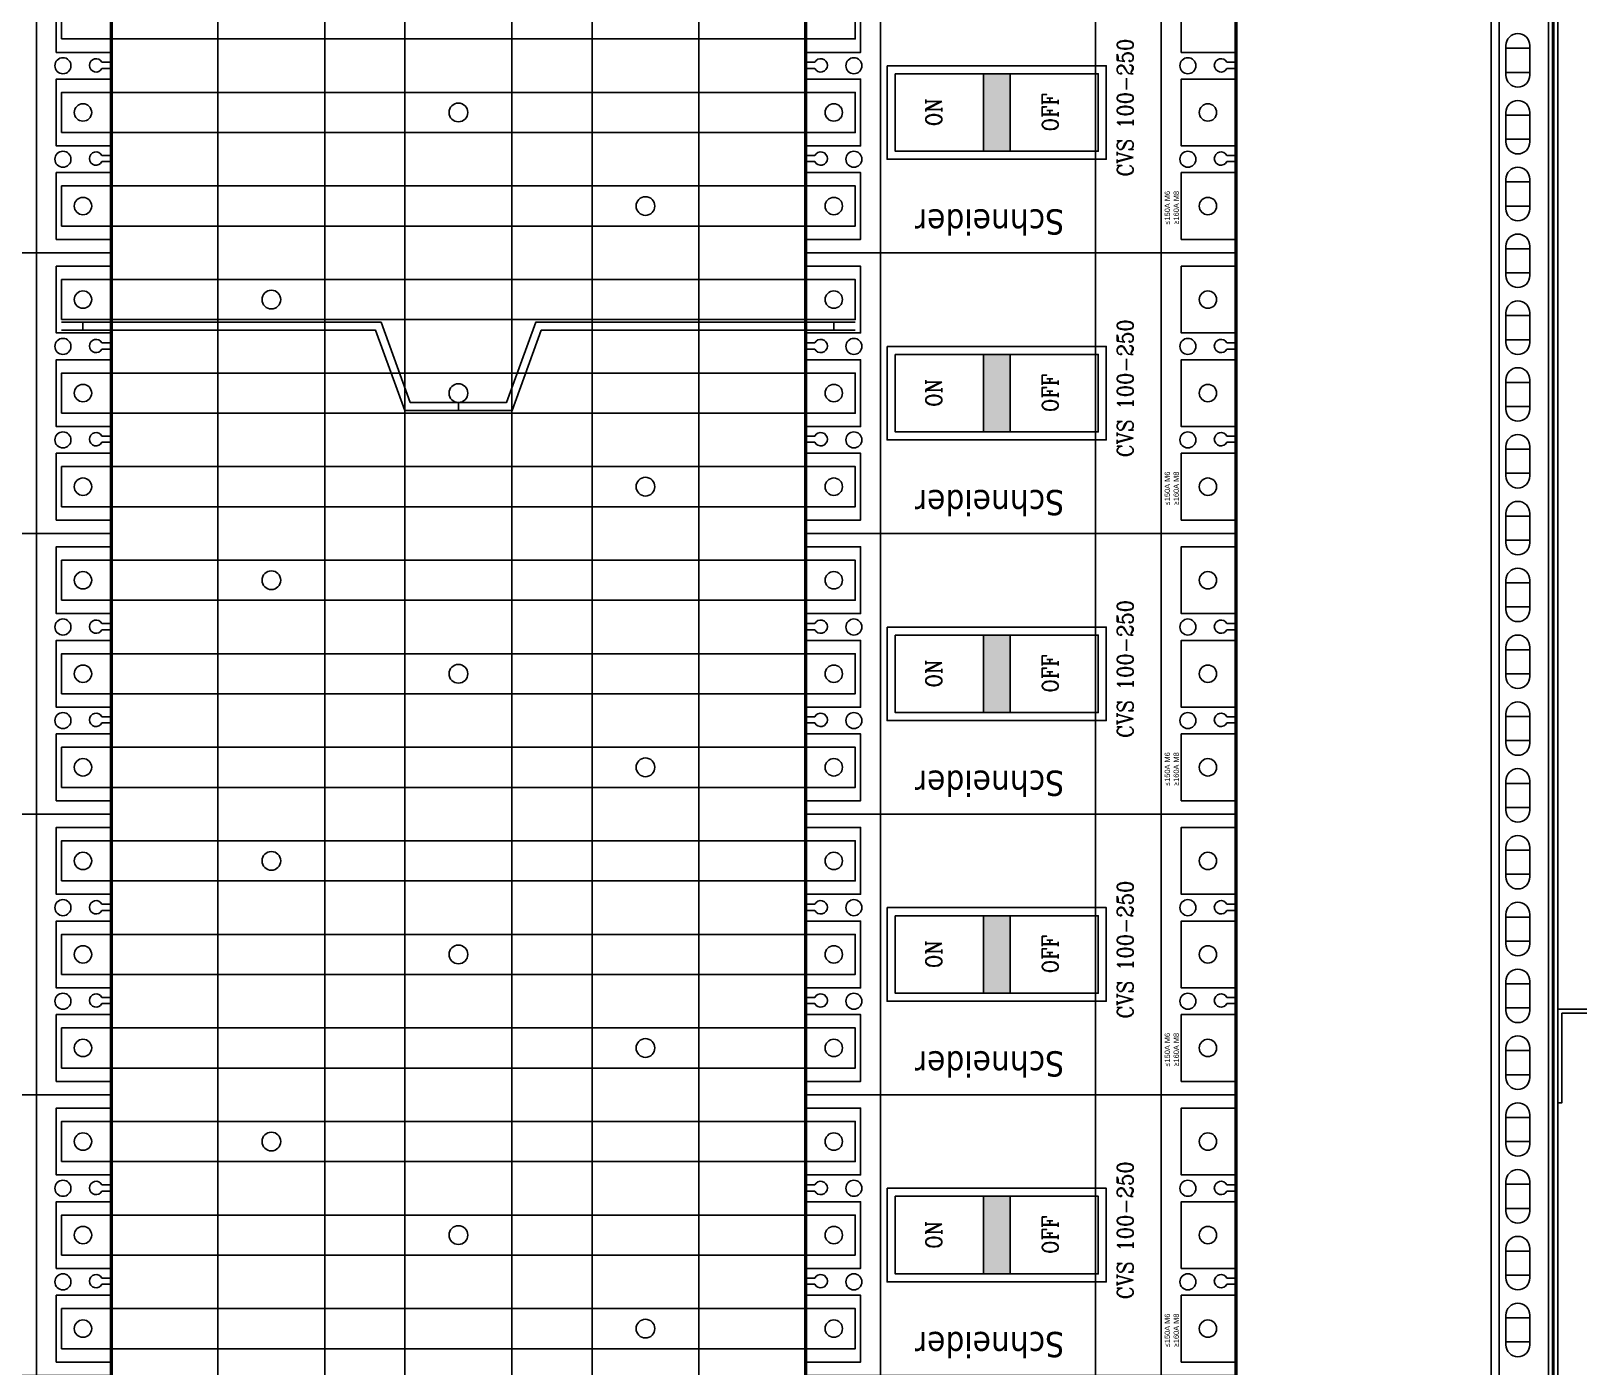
# Model space of a CAD drawing. Header units: millimetres. Extents: x 173893 to 258446, y -176540 to -123824.
# Drawn here: x 192440 to 193019, y -173522 to -173023 of the extents above; entities that cross this region are included whole.
import ezdxf
from ezdxf.enums import TextEntityAlignment as Align

# ---------------------------------------------------------------- set-up
doc = ezdxf.new("R2010")
doc.units = ezdxf.units.MM
doc.header["$LTSCALE"] = 3
doc.linetypes.add('HIDDEN', pattern=[9.525, 6.35, -3.175])
doc.layers.add('@.DM. NÉT CHÍNH', color=7, linetype='Continuous')
doc.layers.add('Thiet bi', color=7, linetype='Continuous')
doc.layers.add('Visible (ISO)', color=7, linetype='Continuous', lineweight=50)
doc.styles.add('HW_Standard', font='complex.shx', dxfattribs={"width": 0.9})
doc.styles.get("Standard").update_dxf_attribs({"font": 'arial.ttf'})
doc.styles.add('STYLE1', font='', dxfattribs={"height": 20})
doc.styles.get('STYLE1').set_extended_font_data('.VnTeknicalH')

msp = doc.modelspace()

# ---------------------------------------------------------------- hatches: boundary and pattern name
at = {"layer": 'Thiet bi'}
for points in [[(192795.94, -173038.88), (192805.94, -173038.88), (192805.94, -173067.88), (192795.94, -173067.88)], [(192795.94, -173143.88), (192805.94, -173143.88), (192805.94, -173172.88), (192795.94, -173172.88)], [(192795.94, -173248.88), (192805.94, -173248.88), (192805.94, -173277.88), (192795.94, -173277.88)], [(192795.94, -173353.88), (192805.94, -173353.88), (192805.94, -173382.88), (192795.94, -173382.88)], [(192795.94, -173458.88), (192805.94, -173458.88), (192805.94, -173487.88), (192795.94, -173487.88)]]:
    msp.add_hatch(color=8, dxfattribs=at).paths.add_polyline_path(points)

# ---------------------------------------------------------------- linework, layer by layer
at = {"color": 7}
for p, q in [((192441.53, -173105.88), (192441.53, -173000.88)), ((192757.43, -173105.88), (192757.43, -173000.88)), ((192837.91, -173105.88), (192837.91, -173000.88)), ((192862.46, -173105.88), (192862.46, -173000.88)), ((192441.53, -173210.88), (192441.53, -173105.88)), ((192757.43, -173210.88), (192757.43, -173105.88)), ((192837.91, -173210.88), (192837.91, -173105.88)), ((192862.46, -173210.88), (192862.46, -173105.88)), ((192441.53, -173315.88), (192441.53, -173210.88)), ((192757.43, -173315.88), (192757.43, -173210.88)), ((192837.91, -173315.88), (192837.91, -173210.88)), ((192862.46, -173315.88), (192862.46, -173210.88)), ((192441.53, -173420.88), (192441.53, -173315.88)), ((192757.43, -173420.88), (192757.43, -173315.88)), ((192837.91, -173420.88), (192837.91, -173315.88)), ((192862.46, -173420.88), (192862.46, -173315.88)), ((192441.53, -173525.88), (192441.53, -173420.88)), ((192757.43, -173525.88), (192757.43, -173420.88)), ((192837.91, -173525.88), (192837.91, -173420.88)), ((192862.46, -173525.88), (192862.46, -173420.88))]:
    msp.add_line(p, q, dxfattribs=at)
at = {"color": 2}
for p, q in [((192458.98, -173131.88), (192458.98, -173134.88)), ((192739.98, -173131.88), (192739.98, -173134.88)), ((192599.48, -173161.88), (192599.48, -173164.88))]:
    msp.add_line(p, q, dxfattribs=at)
at = {"color": 151}
for points in [[(193010.98, -172370.38), (192990.98, -172370.38, 0.414214), (192985.98, -172375.38), (192985.98, -174442.38, 0.414214), (192990.98, -174447.38), (193010.98, -174447.38)], [(193000.48, -173028.38), (193000.48, -173039.38, -0.414214), (192995.98, -173043.88), (192995.98, -173043.88, -0.414214), (192991.48, -173039.38), (192991.48, -173028.38, -0.414214), (192995.98, -173023.88), (192995.98, -173023.88, -0.414214)], [(193000.48, -173053.38), (193000.48, -173064.38, -0.414214), (192995.98, -173068.88), (192995.98, -173068.88, -0.414214), (192991.48, -173064.38), (192991.48, -173053.38, -0.414214), (192995.98, -173048.88), (192995.98, -173048.88, -0.414214)], [(193000.48, -173078.38), (193000.48, -173089.38, -0.414214), (192995.98, -173093.88), (192995.98, -173093.88, -0.414214), (192991.48, -173089.38), (192991.48, -173078.38, -0.414214), (192995.98, -173073.88), (192995.98, -173073.88, -0.414214)], [(193000.48, -173103.38), (193000.48, -173114.38, -0.414214), (192995.98, -173118.88), (192995.98, -173118.88, -0.414214), (192991.48, -173114.38), (192991.48, -173103.38, -0.414214), (192995.98, -173098.88), (192995.98, -173098.88, -0.414214)], [(193000.48, -173128.38), (193000.48, -173139.38, -0.414214), (192995.98, -173143.88), (192995.98, -173143.88, -0.414214), (192991.48, -173139.38), (192991.48, -173128.38, -0.414214), (192995.98, -173123.88), (192995.98, -173123.88, -0.414214)], [(193000.48, -173153.38), (193000.48, -173164.38, -0.414214), (192995.98, -173168.88), (192995.98, -173168.88, -0.414214), (192991.48, -173164.38), (192991.48, -173153.38, -0.414214), (192995.98, -173148.88), (192995.98, -173148.88, -0.414214)], [(193000.48, -173178.38), (193000.48, -173189.38, -0.414214), (192995.98, -173193.88), (192995.98, -173193.88, -0.414214), (192991.48, -173189.38), (192991.48, -173178.38, -0.414214), (192995.98, -173173.88), (192995.98, -173173.88, -0.414214)], [(193000.48, -173203.38), (193000.48, -173214.38, -0.414214), (192995.98, -173218.88), (192995.98, -173218.88, -0.414214), (192991.48, -173214.38), (192991.48, -173203.38, -0.414214), (192995.98, -173198.88), (192995.98, -173198.88, -0.414214)], [(193000.48, -173228.38), (193000.48, -173239.38, -0.414214), (192995.98, -173243.88), (192995.98, -173243.88, -0.414214), (192991.48, -173239.38), (192991.48, -173228.38, -0.414214), (192995.98, -173223.88), (192995.98, -173223.88, -0.414214)], [(193000.48, -173253.38), (193000.48, -173264.38, -0.414214), (192995.98, -173268.88), (192995.98, -173268.88, -0.414214), (192991.48, -173264.38), (192991.48, -173253.38, -0.414214), (192995.98, -173248.88), (192995.98, -173248.88, -0.414214)], [(193000.48, -173278.38), (193000.48, -173289.38, -0.414214), (192995.98, -173293.88), (192995.98, -173293.88, -0.414214), (192991.48, -173289.38), (192991.48, -173278.38, -0.414214), (192995.98, -173273.88), (192995.98, -173273.88, -0.414214)], [(193000.48, -173303.38), (193000.48, -173314.38, -0.414214), (192995.98, -173318.88), (192995.98, -173318.88, -0.414214), (192991.48, -173314.38), (192991.48, -173303.38, -0.414214), (192995.98, -173298.88), (192995.98, -173298.88, -0.414214)], [(193000.48, -173328.38), (193000.48, -173339.38, -0.414214), (192995.98, -173343.88), (192995.98, -173343.88, -0.414214), (192991.48, -173339.38), (192991.48, -173328.38, -0.414214), (192995.98, -173323.88), (192995.98, -173323.88, -0.414214)], [(193000.48, -173353.38), (193000.48, -173364.38, -0.414214), (192995.98, -173368.88), (192995.98, -173368.88, -0.414214), (192991.48, -173364.38), (192991.48, -173353.38, -0.414214), (192995.98, -173348.88), (192995.98, -173348.88, -0.414214)], [(193000.48, -173378.38), (193000.48, -173389.38, -0.414214), (192995.98, -173393.88), (192995.98, -173393.88, -0.414214), (192991.48, -173389.38), (192991.48, -173378.38, -0.414214), (192995.98, -173373.88), (192995.98, -173373.88, -0.414214)], [(193000.48, -173403.38), (193000.48, -173414.38, -0.414214), (192995.98, -173418.88), (192995.98, -173418.88, -0.414214), (192991.48, -173414.38), (192991.48, -173403.38, -0.414214), (192995.98, -173398.88), (192995.98, -173398.88, -0.414214)], [(193000.48, -173428.38), (193000.48, -173439.38, -0.414214), (192995.98, -173443.88), (192995.98, -173443.88, -0.414214), (192991.48, -173439.38), (192991.48, -173428.38, -0.414214), (192995.98, -173423.88), (192995.98, -173423.88, -0.414214)], [(193000.48, -173453.38), (193000.48, -173464.38, -0.414214), (192995.98, -173468.88), (192995.98, -173468.88, -0.414214), (192991.48, -173464.38), (192991.48, -173453.38, -0.414214), (192995.98, -173448.88), (192995.98, -173448.88, -0.414214)], [(193000.48, -173478.38), (193000.48, -173489.38, -0.414214), (192995.98, -173493.88), (192995.98, -173493.88, -0.414214), (192991.48, -173489.38), (192991.48, -173478.38, -0.414214), (192995.98, -173473.88), (192995.98, -173473.88, -0.414214)], [(193000.48, -173503.38), (193000.48, -173514.38, -0.414214), (192995.98, -173518.88), (192995.98, -173518.88, -0.414214), (192991.48, -173514.38), (192991.48, -173503.38, -0.414214), (192995.98, -173498.88), (192995.98, -173498.88, -0.414214)]]:
    msp.add_lwpolyline(points, format="xyb", close=True, dxfattribs=at)
at = {"linetype": 'HIDDEN'}
msp.add_lwpolyline([(192187.98, -174420.38), (193010.98, -174420.38), (193010.98, -172397.38), (192187.98, -172397.38)], close=True, dxfattribs=at)
for points in [[(192189.48, -174418.88), (193009.48, -174418.88), (193009.48, -172398.88), (192189.48, -172398.88)], [(193000.48, -173029.38), (192991.48, -173029.38), (192991.48, -173038.38), (193000.48, -173038.38)], [(192762.94, -173038.88), (192762.94, -173067.88), (192838.94, -173067.88), (192838.94, -173038.88)], [(193000.48, -173054.38), (192991.48, -173054.38), (192991.48, -173063.38), (193000.48, -173063.38)], [(193000.48, -173079.38), (192991.48, -173079.38), (192991.48, -173088.38), (193000.48, -173088.38)], [(193000.48, -173104.38), (192991.48, -173104.38), (192991.48, -173113.38), (193000.48, -173113.38)], [(193000.48, -173129.38), (192991.48, -173129.38), (192991.48, -173138.38), (193000.48, -173138.38)], [(192762.94, -173143.88), (192762.94, -173172.88), (192838.94, -173172.88), (192838.94, -173143.88)], [(193000.48, -173154.38), (192991.48, -173154.38), (192991.48, -173163.38), (193000.48, -173163.38)], [(193000.48, -173179.38), (192991.48, -173179.38), (192991.48, -173188.38), (193000.48, -173188.38)], [(193000.48, -173204.38), (192991.48, -173204.38), (192991.48, -173213.38), (193000.48, -173213.38)], [(193000.48, -173229.38), (192991.48, -173229.38), (192991.48, -173238.38), (193000.48, -173238.38)], [(192762.94, -173248.88), (192762.94, -173277.88), (192838.94, -173277.88), (192838.94, -173248.88)], [(193000.48, -173254.38), (192991.48, -173254.38), (192991.48, -173263.38), (193000.48, -173263.38)], [(193000.48, -173279.38), (192991.48, -173279.38), (192991.48, -173288.38), (193000.48, -173288.38)], [(193000.48, -173304.38), (192991.48, -173304.38), (192991.48, -173313.38), (193000.48, -173313.38)], [(193000.48, -173329.38), (192991.48, -173329.38), (192991.48, -173338.38), (193000.48, -173338.38)], [(192762.94, -173353.88), (192762.94, -173382.88), (192838.94, -173382.88), (192838.94, -173353.88)], [(193000.48, -173354.38), (192991.48, -173354.38), (192991.48, -173363.38), (193000.48, -173363.38)], [(193000.48, -173379.38), (192991.48, -173379.38), (192991.48, -173388.38), (193000.48, -173388.38)], [(193000.48, -173404.38), (192991.48, -173404.38), (192991.48, -173413.38), (193000.48, -173413.38)], [(193000.48, -173429.38), (192991.48, -173429.38), (192991.48, -173438.38), (193000.48, -173438.38)], [(193000.48, -173454.38), (192991.48, -173454.38), (192991.48, -173463.38), (193000.48, -173463.38)], [(192762.94, -173458.88), (192762.94, -173487.88), (192838.94, -173487.88), (192838.94, -173458.88)], [(193000.48, -173479.38), (192991.48, -173479.38), (192991.48, -173488.38), (193000.48, -173488.38)], [(193000.48, -173504.38), (192991.48, -173504.38), (192991.48, -173513.38), (193000.48, -173513.38)]]:
    msp.add_lwpolyline(points, close=True)
at = {"color": 6}
for points in [[(192189.98, -174418.38), (193008.98, -174418.38), (193008.98, -172399.38), (192189.98, -172399.38)], [(192191.48, -174416.88), (193007.48, -174416.88), (193007.48, -172400.88), (192191.48, -172400.88)], [(192209.98, -174398.38), (192988.98, -174398.38), (192988.98, -172419.38), (192209.98, -172419.38)]]:
    msp.add_lwpolyline(points, close=True, dxfattribs=at)
at = {"color": 1}
for points in [[(192509.48, -174016.38), (192549.48, -174016.38), (192549.48, -172905.88), (192509.48, -172905.88)], [(193046.48, -173388.88), (193010.98, -173388.88), (193010.98, -173423.88), (193012.48, -173423.88), (193012.48, -173390.38), (193047.98, -173390.38), (193047.98, -173370.38), (193046.48, -173370.38)]]:
    msp.add_lwpolyline(points, close=True, dxfattribs=at)
at = {"color": 2}
msp.add_lwpolyline([(192579.48, -174016.38), (192619.48, -174016.38), (192619.48, -172905.88), (192579.48, -172905.88)], close=True, dxfattribs=at)
at = {"color": 4}
msp.add_lwpolyline([(192649.48, -174016.38), (192689.48, -174016.38), (192689.48, -172905.88), (192649.48, -172905.88)], close=True, dxfattribs=at)
at = {"color": 1, "linetype": 'Continuous'}
for points in [[(192450.98, -173025.88), (192747.98, -173025.88), (192747.98, -173010.88), (192450.98, -173010.88)], [(192450.98, -173130.88), (192747.98, -173130.88), (192747.98, -173115.88), (192450.98, -173115.88)], [(192450.98, -173235.88), (192747.98, -173235.88), (192747.98, -173220.88), (192450.98, -173220.88)], [(192450.98, -173340.88), (192747.98, -173340.88), (192747.98, -173325.88), (192450.98, -173325.88)], [(192450.98, -173445.88), (192747.98, -173445.88), (192747.98, -173430.88), (192450.98, -173430.88)]]:
    msp.add_lwpolyline(points, close=True, dxfattribs=at)
at = {"color": 5}
for points in [[(192759.94, -173035.88), (192759.94, -173070.88), (192841.94, -173070.88), (192841.94, -173035.88)], [(192759.94, -173140.88), (192759.94, -173175.88), (192841.94, -173175.88), (192841.94, -173140.88)], [(192759.94, -173245.88), (192759.94, -173280.88), (192841.94, -173280.88), (192841.94, -173245.88)], [(192759.94, -173350.88), (192759.94, -173385.88), (192841.94, -173385.88), (192841.94, -173350.88)], [(192759.94, -173455.88), (192759.94, -173490.88), (192841.94, -173490.88), (192841.94, -173455.88)]]:
    msp.add_lwpolyline(points, close=True, dxfattribs=at)
at = {"color": 2, "linetype": 'Continuous'}
for points in [[(192450.98, -173060.88), (192747.98, -173060.88), (192747.98, -173045.88), (192450.98, -173045.88)], [(192450.98, -173165.88), (192747.98, -173165.88), (192747.98, -173150.88), (192450.98, -173150.88)], [(192450.98, -173270.88), (192747.98, -173270.88), (192747.98, -173255.88), (192450.98, -173255.88)], [(192450.98, -173375.88), (192747.98, -173375.88), (192747.98, -173360.88), (192450.98, -173360.88)], [(192450.98, -173480.88), (192747.98, -173480.88), (192747.98, -173465.88), (192450.98, -173465.88)]]:
    msp.add_lwpolyline(points, close=True, dxfattribs=at)
at = {"color": 4, "linetype": 'Continuous'}
for points in [[(192450.98, -173095.88), (192747.98, -173095.88), (192747.98, -173080.88), (192450.98, -173080.88)], [(192450.98, -173200.88), (192747.98, -173200.88), (192747.98, -173185.88), (192450.98, -173185.88)], [(192450.98, -173305.88), (192747.98, -173305.88), (192747.98, -173290.88), (192450.98, -173290.88)], [(192450.98, -173410.88), (192747.98, -173410.88), (192747.98, -173395.88), (192450.98, -173395.88)], [(192450.98, -173515.88), (192747.98, -173515.88), (192747.98, -173500.88), (192450.98, -173500.88)]]:
    msp.add_lwpolyline(points, close=True, dxfattribs=at)
at = {"color": 2}
for points in [[(192450.98, -173131.88), (192570.56, -173131.88), (192581.48, -173161.88), (192617.48, -173161.88), (192628.4, -173131.88), (192747.98, -173131.88)], [(192450.98, -173134.88), (192568.46, -173134.88), (192579.38, -173164.88), (192619.58, -173164.88), (192630.5, -173134.88), (192747.98, -173134.88)]]:
    msp.add_lwpolyline(points, dxfattribs=at)
at = {"layer": '@.DM. NÉT CHÍNH', "linetype": 'Continuous'}
for centre in [(192599.48, -173053.38), (192669.48, -173088.38), (192529.48, -173123.38), (192599.48, -173158.38), (192669.48, -173193.38), (192529.48, -173228.38), (192599.48, -173263.38), (192669.48, -173298.38), (192529.48, -173333.38), (192599.48, -173368.38), (192669.48, -173403.38), (192529.48, -173438.38), (192599.48, -173473.38), (192669.48, -173508.38)]:
    msp.add_circle(centre, 3.5, dxfattribs=at)
at = {"layer": 'Thiet bi', "color": 0, "linetype": 'Continuous', "lineweight": -3}
for p, q in [((192466.38, -173034.59), (192466.09, -173034.59)), ((192466.38, -173036.91), (192466.09, -173036.91)), ((192466.38, -173034.59), (192469.48, -173034.59)), ((192469.48, -173036.91), (192466.38, -173036.91)), ((192732.58, -173034.59), (192729.48, -173034.59)), ((192729.48, -173036.91), (192732.58, -173036.91)), ((192732.58, -173034.59), (192732.87, -173034.59)), ((192732.58, -173036.91), (192732.87, -173036.91)), ((192887.38, -173034.59), (192887.09, -173034.59)), ((192887.38, -173036.91), (192887.09, -173036.91)), ((192887.38, -173034.59), (192890.48, -173034.59)), ((192890.48, -173036.91), (192887.38, -173036.91)), ((192466.38, -173069.46), (192466.09, -173069.46)), ((192466.38, -173071.78), (192466.09, -173071.78)), ((192466.38, -173069.46), (192469.48, -173069.46)), ((192466.38, -173069.46), (192469.48, -173069.46)), ((192469.48, -173071.78), (192466.38, -173071.78)), ((192732.58, -173069.46), (192729.48, -173069.46)), ((192732.58, -173069.46), (192729.48, -173069.46)), ((192729.48, -173071.78), (192732.58, -173071.78)), ((192732.58, -173069.46), (192732.87, -173069.46)), ((192732.58, -173071.78), (192732.87, -173071.78)), ((192887.38, -173069.46), (192887.09, -173069.46)), ((192887.38, -173071.78), (192887.09, -173071.78)), ((192887.38, -173069.46), (192890.48, -173069.46)), ((192887.38, -173069.46), (192890.48, -173069.46)), ((192890.48, -173071.78), (192887.38, -173071.78)), ((192466.38, -173139.59), (192466.09, -173139.59)), ((192466.38, -173141.91), (192466.09, -173141.91)), ((192466.38, -173139.59), (192469.48, -173139.59)), ((192469.48, -173141.91), (192466.38, -173141.91)), ((192732.58, -173139.59), (192729.48, -173139.59)), ((192729.48, -173141.91), (192732.58, -173141.91)), ((192732.58, -173139.59), (192732.87, -173139.59)), ((192732.58, -173141.91), (192732.87, -173141.91)), ((192887.38, -173139.59), (192887.09, -173139.59)), ((192887.38, -173141.91), (192887.09, -173141.91)), ((192887.38, -173139.59), (192890.48, -173139.59)), ((192890.48, -173141.91), (192887.38, -173141.91)), ((192466.38, -173174.46), (192466.09, -173174.46)), ((192466.38, -173174.46), (192469.48, -173174.46)), ((192466.38, -173174.46), (192469.48, -173174.46)), ((192732.58, -173174.46), (192729.48, -173174.46)), ((192732.58, -173174.46), (192729.48, -173174.46)), ((192732.58, -173174.46), (192732.87, -173174.46)), ((192887.38, -173174.46), (192887.09, -173174.46)), ((192887.38, -173174.46), (192890.48, -173174.46)), ((192887.38, -173174.46), (192890.48, -173174.46)), ((192466.38, -173176.78), (192466.09, -173176.78)), ((192469.48, -173176.78), (192466.38, -173176.78)), ((192729.48, -173176.78), (192732.58, -173176.78)), ((192732.58, -173176.78), (192732.87, -173176.78)), ((192887.38, -173176.78), (192887.09, -173176.78)), ((192890.48, -173176.78), (192887.38, -173176.78)), ((192466.38, -173244.59), (192466.09, -173244.59)), ((192466.38, -173244.59), (192469.48, -173244.59)), ((192732.58, -173244.59), (192729.48, -173244.59)), ((192732.58, -173244.59), (192732.87, -173244.59)), ((192887.38, -173244.59), (192887.09, -173244.59)), ((192887.38, -173244.59), (192890.48, -173244.59)), ((192466.38, -173246.91), (192466.09, -173246.91)), ((192469.48, -173246.91), (192466.38, -173246.91)), ((192729.48, -173246.91), (192732.58, -173246.91)), ((192732.58, -173246.91), (192732.87, -173246.91)), ((192887.38, -173246.91), (192887.09, -173246.91)), ((192890.48, -173246.91), (192887.38, -173246.91)), ((192466.38, -173279.46), (192466.09, -173279.46)), ((192466.38, -173279.46), (192469.48, -173279.46)), ((192466.38, -173279.46), (192469.48, -173279.46)), ((192732.58, -173279.46), (192729.48, -173279.46)), ((192732.58, -173279.46), (192729.48, -173279.46)), ((192732.58, -173279.46), (192732.87, -173279.46)), ((192887.38, -173279.46), (192887.09, -173279.46)), ((192887.38, -173279.46), (192890.48, -173279.46)), ((192887.38, -173279.46), (192890.48, -173279.46)), ((192466.38, -173281.78), (192466.09, -173281.78)), ((192469.48, -173281.78), (192466.38, -173281.78)), ((192729.48, -173281.78), (192732.58, -173281.78)), ((192732.58, -173281.78), (192732.87, -173281.78)), ((192887.38, -173281.78), (192887.09, -173281.78)), ((192890.48, -173281.78), (192887.38, -173281.78)), ((192466.38, -173349.59), (192466.09, -173349.59)), ((192466.38, -173349.59), (192469.48, -173349.59)), ((192732.58, -173349.59), (192729.48, -173349.59)), ((192732.58, -173349.59), (192732.87, -173349.59)), ((192887.38, -173349.59), (192887.09, -173349.59)), ((192887.38, -173349.59), (192890.48, -173349.59)), ((192466.38, -173351.91), (192466.09, -173351.91)), ((192469.48, -173351.91), (192466.38, -173351.91)), ((192729.48, -173351.91), (192732.58, -173351.91)), ((192732.58, -173351.91), (192732.87, -173351.91)), ((192887.38, -173351.91), (192887.09, -173351.91)), ((192890.48, -173351.91), (192887.38, -173351.91)), ((192466.38, -173384.46), (192466.09, -173384.46)), ((192466.38, -173384.46), (192469.48, -173384.46)), ((192466.38, -173384.46), (192469.48, -173384.46)), ((192732.58, -173384.46), (192729.48, -173384.46)), ((192732.58, -173384.46), (192729.48, -173384.46)), ((192732.58, -173384.46), (192732.87, -173384.46)), ((192887.38, -173384.46), (192887.09, -173384.46)), ((192887.38, -173384.46), (192890.48, -173384.46)), ((192887.38, -173384.46), (192890.48, -173384.46)), ((192466.38, -173386.78), (192466.09, -173386.78)), ((192469.48, -173386.78), (192466.38, -173386.78)), ((192729.48, -173386.78), (192732.58, -173386.78)), ((192732.58, -173386.78), (192732.87, -173386.78)), ((192887.38, -173386.78), (192887.09, -173386.78)), ((192890.48, -173386.78), (192887.38, -173386.78)), ((192466.38, -173454.59), (192466.09, -173454.59)), ((192466.38, -173454.59), (192469.48, -173454.59)), ((192732.58, -173454.59), (192729.48, -173454.59)), ((192732.58, -173454.59), (192732.87, -173454.59)), ((192887.38, -173454.59), (192887.09, -173454.59)), ((192887.38, -173454.59), (192890.48, -173454.59)), ((192466.38, -173456.91), (192466.09, -173456.91)), ((192469.48, -173456.91), (192466.38, -173456.91)), ((192729.48, -173456.91), (192732.58, -173456.91)), ((192732.58, -173456.91), (192732.87, -173456.91)), ((192887.38, -173456.91), (192887.09, -173456.91)), ((192890.48, -173456.91), (192887.38, -173456.91)), ((192466.38, -173489.46), (192466.09, -173489.46)), ((192466.38, -173491.78), (192466.09, -173491.78)), ((192466.38, -173489.46), (192469.48, -173489.46)), ((192466.38, -173489.46), (192469.48, -173489.46)), ((192469.48, -173491.78), (192466.38, -173491.78)), ((192732.58, -173489.46), (192729.48, -173489.46)), ((192732.58, -173489.46), (192729.48, -173489.46)), ((192729.48, -173491.78), (192732.58, -173491.78)), ((192732.58, -173489.46), (192732.87, -173489.46)), ((192732.58, -173491.78), (192732.87, -173491.78)), ((192887.38, -173489.46), (192887.09, -173489.46)), ((192887.38, -173491.78), (192887.09, -173491.78)), ((192887.38, -173489.46), (192890.48, -173489.46)), ((192887.38, -173489.46), (192890.48, -173489.46)), ((192890.48, -173491.78), (192887.38, -173491.78))]:
    msp.add_line(p, q, dxfattribs=at)
at = {"layer": 'Thiet bi', "color": 0}
for points in [[(192469.48, -173000.88), (192308.48, -173000.88), (192308.48, -173105.88), (192469.48, -173105.88)], [(192729.48, -173000.88), (192890.48, -173000.88), (192890.48, -173105.88), (192729.48, -173105.88)], [(192469.48, -173105.88), (192308.48, -173105.88), (192308.48, -173210.88), (192469.48, -173210.88)], [(192729.48, -173105.88), (192890.48, -173105.88), (192890.48, -173210.88), (192729.48, -173210.88)], [(192469.48, -173210.88), (192308.48, -173210.88), (192308.48, -173315.88), (192469.48, -173315.88)], [(192729.48, -173210.88), (192890.48, -173210.88), (192890.48, -173315.88), (192729.48, -173315.88)], [(192469.48, -173315.88), (192308.48, -173315.88), (192308.48, -173420.88), (192469.48, -173420.88)], [(192729.48, -173315.88), (192890.48, -173315.88), (192890.48, -173420.88), (192729.48, -173420.88)], [(192469.48, -173420.88), (192308.48, -173420.88), (192308.48, -173525.88), (192469.48, -173525.88)], [(192729.48, -173420.88), (192890.48, -173420.88), (192890.48, -173525.88), (192729.48, -173525.88)]]:
    msp.add_lwpolyline(points, close=True, dxfattribs=at)
at = {"layer": 'Thiet bi', "color": 1}
for points in [[(192469.48, -173005.88), (192448.98, -173005.88), (192448.98, -173030.88), (192469.48, -173030.88)], [(192729.48, -173005.88), (192749.98, -173005.88), (192749.98, -173030.88), (192729.48, -173030.88)], [(192890.48, -173005.88), (192869.98, -173005.88), (192869.98, -173030.88), (192890.48, -173030.88)], [(192469.48, -173040.88), (192448.98, -173040.88), (192448.98, -173065.88), (192469.48, -173065.88)], [(192729.48, -173040.88), (192749.98, -173040.88), (192749.98, -173065.88), (192729.48, -173065.88)], [(192890.48, -173040.88), (192869.98, -173040.88), (192869.98, -173065.88), (192890.48, -173065.88)], [(192469.48, -173075.88), (192448.98, -173075.88), (192448.98, -173100.88), (192469.48, -173100.88)], [(192729.48, -173075.88), (192749.98, -173075.88), (192749.98, -173100.88), (192729.48, -173100.88)], [(192890.48, -173075.88), (192869.98, -173075.88), (192869.98, -173100.88), (192890.48, -173100.88)], [(192469.48, -173110.88), (192448.98, -173110.88), (192448.98, -173135.88), (192469.48, -173135.88)], [(192729.48, -173110.88), (192749.98, -173110.88), (192749.98, -173135.88), (192729.48, -173135.88)], [(192890.48, -173110.88), (192869.98, -173110.88), (192869.98, -173135.88), (192890.48, -173135.88)], [(192469.48, -173145.88), (192448.98, -173145.88), (192448.98, -173170.88), (192469.48, -173170.88)], [(192729.48, -173145.88), (192749.98, -173145.88), (192749.98, -173170.88), (192729.48, -173170.88)], [(192890.48, -173145.88), (192869.98, -173145.88), (192869.98, -173170.88), (192890.48, -173170.88)], [(192469.48, -173180.88), (192448.98, -173180.88), (192448.98, -173205.88), (192469.48, -173205.88)], [(192729.48, -173180.88), (192749.98, -173180.88), (192749.98, -173205.88), (192729.48, -173205.88)], [(192890.48, -173180.88), (192869.98, -173180.88), (192869.98, -173205.88), (192890.48, -173205.88)], [(192469.48, -173215.88), (192448.98, -173215.88), (192448.98, -173240.88), (192469.48, -173240.88)], [(192729.48, -173215.88), (192749.98, -173215.88), (192749.98, -173240.88), (192729.48, -173240.88)], [(192890.48, -173215.88), (192869.98, -173215.88), (192869.98, -173240.88), (192890.48, -173240.88)], [(192469.48, -173250.88), (192448.98, -173250.88), (192448.98, -173275.88), (192469.48, -173275.88)], [(192729.48, -173250.88), (192749.98, -173250.88), (192749.98, -173275.88), (192729.48, -173275.88)], [(192890.48, -173250.88), (192869.98, -173250.88), (192869.98, -173275.88), (192890.48, -173275.88)], [(192469.48, -173285.88), (192448.98, -173285.88), (192448.98, -173310.88), (192469.48, -173310.88)], [(192729.48, -173285.88), (192749.98, -173285.88), (192749.98, -173310.88), (192729.48, -173310.88)], [(192890.48, -173285.88), (192869.98, -173285.88), (192869.98, -173310.88), (192890.48, -173310.88)], [(192469.48, -173320.88), (192448.98, -173320.88), (192448.98, -173345.88), (192469.48, -173345.88)], [(192729.48, -173320.88), (192749.98, -173320.88), (192749.98, -173345.88), (192729.48, -173345.88)], [(192890.48, -173320.88), (192869.98, -173320.88), (192869.98, -173345.88), (192890.48, -173345.88)], [(192469.48, -173355.88), (192448.98, -173355.88), (192448.98, -173380.88), (192469.48, -173380.88)], [(192729.48, -173355.88), (192749.98, -173355.88), (192749.98, -173380.88), (192729.48, -173380.88)], [(192890.48, -173355.88), (192869.98, -173355.88), (192869.98, -173380.88), (192890.48, -173380.88)], [(192469.48, -173390.88), (192448.98, -173390.88), (192448.98, -173415.88), (192469.48, -173415.88)], [(192729.48, -173390.88), (192749.98, -173390.88), (192749.98, -173415.88), (192729.48, -173415.88)], [(192890.48, -173390.88), (192869.98, -173390.88), (192869.98, -173415.88), (192890.48, -173415.88)], [(192469.48, -173425.88), (192448.98, -173425.88), (192448.98, -173450.88), (192469.48, -173450.88)], [(192729.48, -173425.88), (192749.98, -173425.88), (192749.98, -173450.88), (192729.48, -173450.88)], [(192890.48, -173425.88), (192869.98, -173425.88), (192869.98, -173450.88), (192890.48, -173450.88)], [(192469.48, -173460.88), (192448.98, -173460.88), (192448.98, -173485.88), (192469.48, -173485.88)], [(192729.48, -173460.88), (192749.98, -173460.88), (192749.98, -173485.88), (192729.48, -173485.88)], [(192890.48, -173460.88), (192869.98, -173460.88), (192869.98, -173485.88), (192890.48, -173485.88)], [(192469.48, -173495.88), (192448.98, -173495.88), (192448.98, -173520.88), (192469.48, -173520.88)], [(192729.48, -173495.88), (192749.98, -173495.88), (192749.98, -173520.88), (192729.48, -173520.88)], [(192890.48, -173495.88), (192869.98, -173495.88), (192869.98, -173520.88), (192890.48, -173520.88)]]:
    msp.add_lwpolyline(points, dxfattribs=at)
at = {"layer": 'Thiet bi'}
for points in [[(192805.94, -173038.88), (192805.94, -173067.88), (192795.94, -173067.88), (192795.94, -173038.88)], [(192805.94, -173143.88), (192805.94, -173172.88), (192795.94, -173172.88), (192795.94, -173143.88)], [(192805.94, -173248.88), (192805.94, -173277.88), (192795.94, -173277.88), (192795.94, -173248.88)], [(192805.94, -173353.88), (192805.94, -173382.88), (192795.94, -173382.88), (192795.94, -173353.88)], [(192805.94, -173458.88), (192805.94, -173487.88), (192795.94, -173487.88), (192795.94, -173458.88)]]:
    msp.add_lwpolyline(points, close=True, dxfattribs=at)
at = {"layer": 'Thiet bi', "color": 3}
for centre in [(192451.48, -173035.88), (192747.48, -173035.88), (192872.48, -173035.88), (192451.48, -173070.88), (192747.48, -173070.88), (192872.48, -173070.88), (192451.48, -173140.88), (192747.48, -173140.88), (192872.48, -173140.88), (192451.48, -173175.88), (192747.48, -173175.88), (192872.48, -173175.88), (192451.48, -173245.88), (192747.48, -173245.88), (192872.48, -173245.88), (192451.48, -173280.88), (192747.48, -173280.88), (192872.48, -173280.88), (192451.48, -173350.88), (192747.48, -173350.88), (192872.48, -173350.88), (192451.48, -173385.88), (192747.48, -173385.88), (192872.48, -173385.88), (192451.48, -173455.88), (192747.48, -173455.88), (192872.48, -173455.88), (192451.48, -173490.88), (192747.48, -173490.88), (192872.48, -173490.88)]:
    msp.add_circle(centre, 3, dxfattribs=at)
at = {"layer": 'Thiet bi', "color": 1}
for centre in [(192458.98, -173053.38), (192739.98, -173053.38), (192879.98, -173053.38), (192458.98, -173088.38), (192739.98, -173088.38), (192879.98, -173088.38), (192458.98, -173123.38), (192739.98, -173123.38), (192879.98, -173123.38), (192458.98, -173158.38), (192739.98, -173158.38), (192879.98, -173158.38), (192458.98, -173193.38), (192739.98, -173193.38), (192879.98, -173193.38), (192458.98, -173228.38), (192739.98, -173228.38), (192879.98, -173228.38), (192458.98, -173263.38), (192739.98, -173263.38), (192879.98, -173263.38), (192458.98, -173298.38), (192739.98, -173298.38), (192879.98, -173298.38), (192458.98, -173333.38), (192739.98, -173333.38), (192879.98, -173333.38), (192458.98, -173368.38), (192739.98, -173368.38), (192879.98, -173368.38), (192458.98, -173403.38), (192739.98, -173403.38), (192879.98, -173403.38), (192458.98, -173438.38), (192739.98, -173438.38), (192879.98, -173438.38), (192458.98, -173473.38), (192739.98, -173473.38), (192879.98, -173473.38), (192458.98, -173508.38), (192739.98, -173508.38), (192879.98, -173508.38)]:
    msp.add_circle(centre, 3.25, dxfattribs=at)
at = {"layer": 'Thiet bi', "color": 0, "linetype": 'Continuous', "lineweight": -3}
for centre, start, end in [((192463.88, -173035.75), 27.71905, 332.28095), ((192735.08, -173035.75), 207.71905, 152.28095), ((192884.88, -173035.75), 27.71905, 332.28095), ((192463.88, -173070.62), 27.71905, 332.28095), ((192735.08, -173070.62), 207.71905, 152.28095), ((192884.88, -173070.62), 27.71905, 332.28095), ((192463.88, -173140.75), 27.71905, 332.28095), ((192735.08, -173140.75), 207.71905, 152.28095), ((192884.88, -173140.75), 27.71905, 332.28095), ((192463.88, -173175.62), 27.71905, 332.28095), ((192735.08, -173175.62), 207.71905, 152.28095), ((192884.88, -173175.62), 27.71905, 332.28095), ((192463.88, -173245.75), 27.71905, 332.28095), ((192735.08, -173245.75), 207.71905, 152.28095), ((192884.88, -173245.75), 27.71905, 332.28095), ((192463.88, -173280.62), 27.71905, 332.28095), ((192735.08, -173280.62), 207.71905, 152.28095), ((192884.88, -173280.62), 27.71905, 332.28095), ((192463.88, -173350.75), 27.71905, 332.28095), ((192735.08, -173350.75), 207.71905, 152.28095), ((192884.88, -173350.75), 27.71905, 332.28095), ((192463.88, -173385.62), 27.71905, 332.28095), ((192735.08, -173385.62), 207.71905, 152.28095), ((192884.88, -173385.62), 27.71905, 332.28095), ((192463.88, -173455.75), 27.71905, 332.28095), ((192735.08, -173455.75), 207.71905, 152.28095), ((192884.88, -173455.75), 27.71905, 332.28095), ((192463.88, -173490.62), 27.71905, 332.28095), ((192735.08, -173490.62), 207.71905, 152.28095), ((192884.88, -173490.62), 27.71905, 332.28095)]:
    msp.add_arc(centre, 2.5, start, end, dxfattribs=at)
at = {"layer": 'Visible (ISO)', "color": 3}
for points in [[(192308.48, -173985.38), (192308.48, -172922.38), (192469.48, -172922.38), (192469.48, -173985.38)], [(192729.48, -173985.38), (192729.48, -172922.38), (192890.48, -172922.38), (192890.48, -173985.38)]]:
    msp.add_lwpolyline(points, close=True, dxfattribs=at)

# ---------------------------------------------------------------- texts
at = {"color": 7, "char_height": 2, "attachment_point": 3, "rotation": 90, "style": 'STYLE1'}
for insert in [(192863.79, -173082.74), (192863.79, -173187.74), (192863.79, -173292.74), (192863.79, -173397.74), (192863.79, -173502.74)]:
    msp.add_mtext_dynamic_manual_height_columns('{\\fCandara|b0|i0|c0|p34;\\C256;≤}150A M6\\P{\\fCandara|b0|i0|c0|p34;\\C256;≥}160A M8', width=27.7918, gutter_width=7.5, heights=[0], dxfattribs=dict(at, insert=insert))
at = {"layer": 'Thiet bi', "style": 'HW_Standard', "width": 0.9}
for p in [(192849.07, -173049.74), (192849.07, -173154.74), (192849.07, -173259.74), (192849.07, -173364.74), (192849.07, -173469.74)]:
    msp.add_text('CVS 100-250 ', height=6, rotation=90, dxfattribs=at).set_placement(p, align=Align.MIDDLE_CENTER)
at = {"layer": 'Thiet bi', "color": 3, "style": 'HW_Standard', "width": 0.9}
for p in [(192777.42, -173053.32), (192777.42, -173158.32), (192777.42, -173263.32), (192777.42, -173368.32), (192777.42, -173473.32)]:
    msp.add_text('ON', height=6, rotation=90, dxfattribs=at).set_placement(p, align=Align.MIDDLE_CENTER)
at = {"layer": 'Thiet bi', "color": 1, "style": 'HW_Standard', "width": 0.9}
for p in [(192820.98, -173053.32), (192820.98, -173158.32), (192820.98, -173263.32), (192820.98, -173368.32), (192820.98, -173473.32)]:
    msp.add_text('OFF', height=6, rotation=90, dxfattribs=at).set_placement(p, align=Align.MIDDLE_CENTER)
at = {"layer": 'Thiet bi', "color": 4, "char_height": 9.45, "attachment_point": 3, "rotation": 180}
for insert in [(192770.32, -173099.07), (192770.32, -173204.07), (192770.32, -173309.07), (192770.32, -173414.07), (192770.32, -173519.07)]:
    msp.add_mtext_dynamic_manual_height_columns('{\\fTahoma|b0|i0|c0|p34;\\C114;\\c4758291;Schneider}', width=9.45, gutter_width=0.15, heights=[0], dxfattribs=dict(at, insert=insert))

doc.saveas('drawing.dxf')
